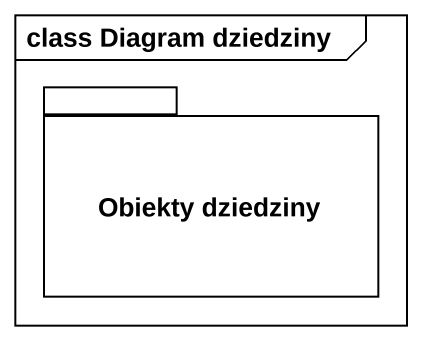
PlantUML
@startuml
mainframe class Diagram dziedziny
package "Obiekty dziedziny" as Obiekty_dziedziny {
}
@enduml
